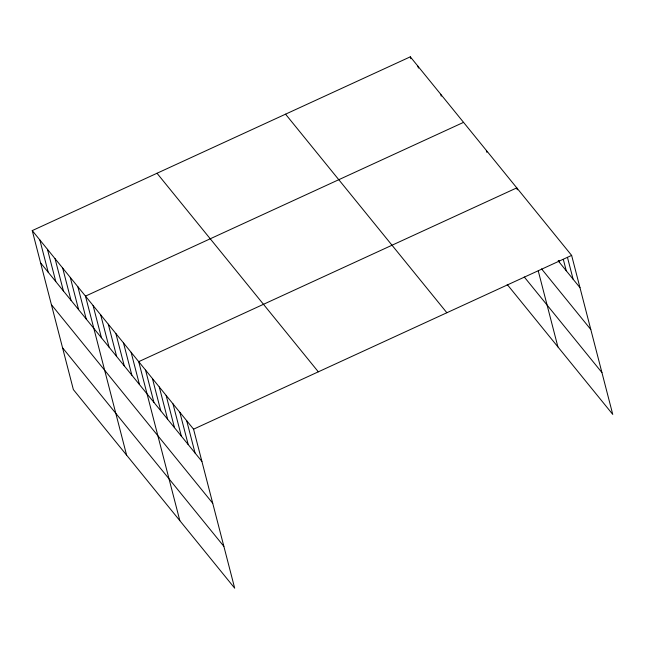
<?xml version="1.0" encoding="UTF-8"?>
<svg xmlns="http://www.w3.org/2000/svg" width="645" height="645" viewBox="0 0 645 645"><rect width="100%" height="100%" fill="white"/><g stroke="black" fill="none" stroke-linecap="round" stroke-linejoin="round"><path stroke-width="0.97" d="M32.25 230.604L193.565 429.175L234.683 588.176L73.369 389.604L32.25 230.604L410.317 56.825L571.631 255.396L612.75 414.396L507.204 284.477M463.553 122.356L85.487 296.128L126.605 455.136M193.565 429.175L571.631 255.396M558.159 260.806L579.976 287.654M541.55 268.868L590.788 329.482M524.272 276.979L601.93 372.568M285.558 114.173L446.864 312.744M157.009 173.255L318.324 371.826M40.595 262.87L201.909 461.433M51.407 304.69L212.721 503.261M62.557 347.784L223.863 546.347M567.471 257.395L573.115 279.221M563.319 259.395L566.262 270.779M558.917 260.443L559.409 262.338M517.274 189.775L516.782 187.88L138.715 361.66L179.834 520.66M538.269 270.948L557.901 346.881M486.362 150.438L486.854 152.333M440.737 94.267L441.228 96.169M417.92 66.185L418.412 68.088M410.317 56.825L410.809 58.719M186.703 420.734L195.048 453M179.85 412.292L188.195 444.558M172.997 403.859L181.342 436.117M166.136 395.417L174.481 427.675M159.283 386.976L167.627 419.242M152.43 378.534L160.774 410.8M145.568 370.101L153.913 402.359M131.112 352.299L139.457 384.557M123.509 342.938L131.854 375.197M115.898 333.578L124.243 365.836M108.296 324.217L116.64 356.475M100.693 314.857L109.037 347.115M93.09 305.496L101.434 337.754M77.876 286.767L86.22 319.033M70.273 277.406L78.617 309.673M62.67 268.046L71.014 300.312M55.067 258.685L63.412 290.951M47.456 249.325L55.801 281.591M39.853 239.964L48.198 272.23"/></g></svg>
